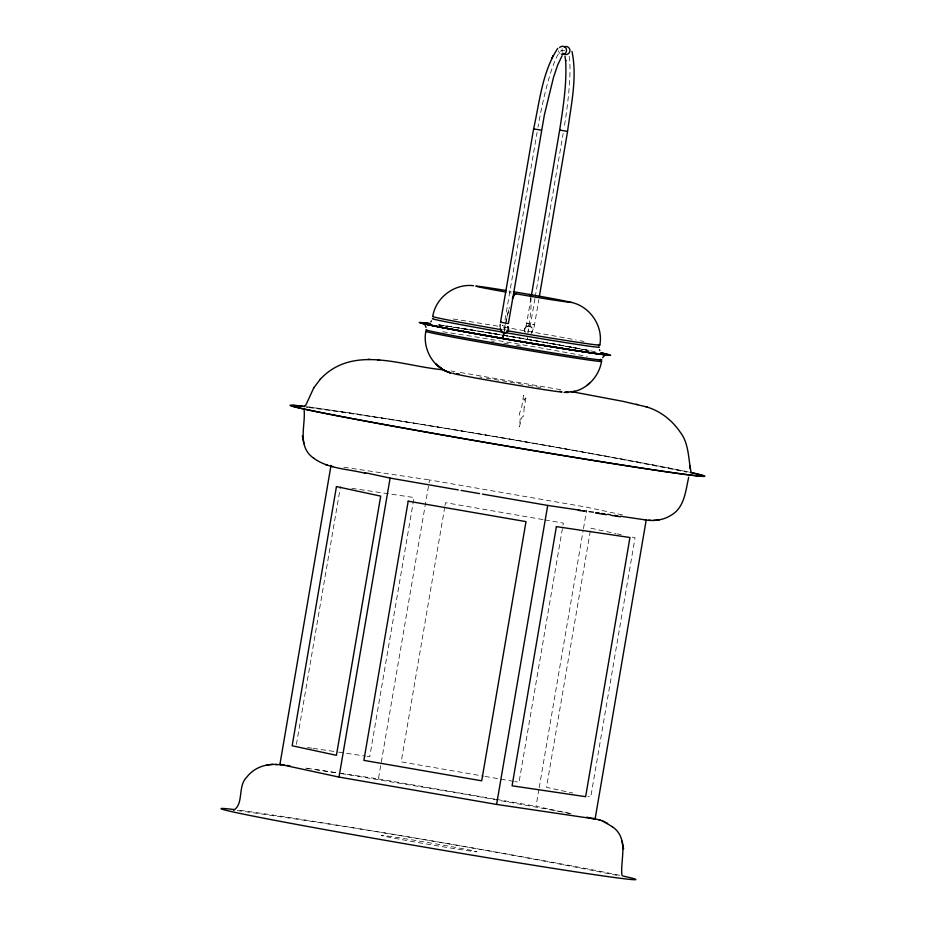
<?xml version="1.0" encoding="UTF-8"?>
<svg xmlns="http://www.w3.org/2000/svg" width="926" height="926" viewBox="0 0 926 926"><rect width="100%" height="100%" fill="white"/><g stroke="black" fill="none" stroke-linecap="round" stroke-linejoin="round"><path stroke-width="0.69" stroke-dasharray="4.63 3.47" d="M296.413 744.411L340.467 486.659M307.05 768.348L378.433 778.916L428.807 484.205M429.051 482.782L429.537 479.934L587.13 507.274L623.696 515.169M444.781 506.95L401.213 761.867L483.546 776.15M445.024 505.527L445.51 502.679L543.458 519.671M504.994 320.06L537.08 132.395M504.01 332.388L504.381 330.235A37.214 5.174 -80.2 0 1 509.427 307.42M530.934 298.195L526.628 323.44L534.557 324.795L534.047 327.364M527.832 333.487L528.109 331.323A37.214 5.174 -80.2 0 0 530.806 298.137M534.95 298.519L530.575 324.1A6.065 0.845 -80.2 0 1 528.7 330.05L528.422 330.038M535.193 297.096L563.135 133.587M526.165 325.547L526.593 323.417L534.522 324.771L538.828 299.561M571.192 813.85L536.015 806.257L538.944 789.172M539.187 787.748L583.23 530.054M583.473 528.63L586.644 510.122M590.313 531.026L546.502 787.366L572.777 793.038M531.2 333.267L534.001 327.503M526.2 325.408L525.493 327.792L527.125 326.334M527.102 326.346L528.225 326.033M564.791 50.444L562.522 50.34A80.898 11.262 -80.2 0 0 537.971 127.175M504.635 328.938L504.346 328.915A6.065 0.845 -80.2 0 1 504.195 325.084M527.947 339.518L527.565 339.495A6.065 0.845 -80.2 0 1 527.264 337.874M237.241 810.528C365.469 828.562 493.245 850.381 620.177 875.984M306.413 407.255L307.733 407.394M309.18 407.556C435.602 425.439 561.584 446.957 686.768 472.133M305.603 768.129L309.18 768.649M343.882 467.248L429.537 479.934M351.787 488.326L414.026 497.54L369.729 756.727L366.893 756.31M307.478 747.513L311.726 748.139M313.138 748.347L337.191 751.912M338.603 752.12L365.481 756.102M314.771 769.471L338.685 773.141M341.474 773.58L468.417 794.751L572.025 813.734M450.974 370.956L454.955 371.604M460.372 372.495L562.545 390.008M544.882 519.914L563.332 523.121L519.023 782.296L514.775 781.567M484.958 776.393L513.351 781.312M378.433 778.916L494.843 799.115M496.267 799.358L536.015 806.257M590.811 528.179L615.697 533.55M617.086 533.851L621.23 534.742M632.296 537.126L635.062 537.728L590.765 796.916L587.998 796.314M453.196 319.019A84.706 1.482 9.7 0 1 497.806 326.16M503.802 327.167A84.706 1.482 9.7 0 1 576.146 339.969M580.232 340.745A84.706 1.482 9.7 0 1 583.97 341.474M503.431 329.32A84.706 1.482 9.7 0 1 505.851 329.725M438.311 325.003A90.771 1.586 9.7 0 1 441.899 325.512M445.881 326.102A90.771 1.586 9.7 0 1 583.426 349.6M511.384 293.01A47.492 0.833 9.7 0 1 509.184 292.628M508.872 290.961A47.492 0.833 9.7 0 1 511.071 291.331M444.341 325.813A92.797 1.62 9.7 0 1 501.221 334.957M505.191 335.629A92.797 1.62 9.7 0 1 589.052 350.63M569.12 56.197A80.898 11.262 -80.2 0 1 564.027 128.367M502.378 325.396A4.04 4.005 -87.4 0 1 502.749 325.211M502.32 325.628A4.04 4.005 -87.4 0 1 503.038 325.223M562.244 52.111A4.04 4.005 -87.4 0 1 562.313 48.742M560.103 53.569A4.04 4.005 -87.4 0 1 558.54 50.78M525.204 332.029A4.04 4.005 -87.4 0 1 526.512 326.67A4.04 4.005 -87.4 0 1 531.894 327.596A4.04 4.005 -87.4 0 1 531.339 333.094M525.146 332.365A4.04 4.005 -87.4 0 1 525.887 326.901A4.04 4.005 -87.4 0 1 531.339 327.272A4.04 4.005 -87.4 0 1 531.35 332.781M527.658 339.506A6.065 0.845 -80.2 0 1 527.357 337.886M504.473 330.246A37.214 5.174 -80.2 0 1 508.906 309.631M491.544 341.057A89.139 1.551 9.7 0 1 493.986 341.462M503.871 343.129A89.139 1.551 9.7 0 1 508.212 343.859M516.453 345.271A89.139 1.551 9.7 0 1 520.655 345.988M442.732 331.774A89.139 1.551 9.7 0 1 587.177 356.51M438.97 324.922A94.903 1.655 9.7 0 1 596.147 351.926M439.109 324.887A96.86 1.69 9.7 0 1 590.603 350.769M239.903 810.308A210.341 3.669 9.7 0 1 432.917 841.109A210.341 3.669 9.7 0 1 620.605 875.51M308.879 407.023A210.341 3.669 9.7 0 1 500.41 437.57A210.341 3.669 9.7 0 1 688.446 471.982M306.193 406.757A208.558 3.635 9.7 0 1 497.482 437.095A208.558 3.635 9.7 0 1 688.805 472.133M479.633 377.044A55.525 0.972 9.7 0 1 481.856 377.403M486.312 378.121A55.525 0.972 9.7 0 1 522.854 384.336M528.202 385.274A55.525 0.972 9.7 0 1 541.513 387.693M524.139 407.347L523.699 415.913L521.87 417.383L519.417 426.805L520.435 416.746L519.359 414.003L521.824 406.329L523.607 395.205L524.104 400.518L526.292 396.386L524.139 407.347M402.289 839.708A48.557 0.845 9.7 0 0 476.855 851.793A48.557 0.845 9.7 0 0 408.181 839.234A48.557 0.845 9.7 0 0 402.289 839.708"/><path stroke-width="1.39" d="M691.143 472.283C688.145 458.995 689.245 443.762 680.147 432.072C672.044 420.045 659.856 410.669 645.862 406.688M689.824 468.186L689.905 465.535M313.74 458.231C296.644 446.54 305.846 425.184 304.087 409.616M612.26 826.64C629.356 838.331 620.154 859.687 621.913 875.267M500.017 326.531L500.214 324.355M599.817 345.085C603.509 325.964 589.758 305.916 570.682 302.258M425.833 331.334C422.383 349.102 433.588 368.976 451.61 373.178M620.513 516.222L646.209 520.018L595.105 819.012L496.602 804.428L339.009 777.088L279.93 764.332L331.033 465.35M339.009 777.088L390.112 478.094L364.798 472.63M501.522 322.341L500.526 322.213L533.619 128.876C539.638 101.814 542.173 71.939 557.765 48.372M500.63 322.26L508.397 323.579L544.419 114.708L553.54 77.275L557.776 64.774L562.14 55.664M531.42 295.394L559.674 130.068C563.228 106.976 566.978 83.606 565.612 60.178L565.682 60.908L564.987 56.208M539.314 296.76L567.569 131.434C570.983 105.147 577.465 77.819 571.99 51.439M496.602 804.428L547.706 505.434L580.544 510.295M601.53 361.406C599.122 376.419 586.864 389.73 571.62 392.011L575.011 391.328M432.766 316.484C435.59 297.559 454.62 283.344 473.545 285.706M688.689 477.295C685.506 491.081 684.638 507.969 670.401 515.643C662.854 520.319 653.687 521.211 645.063 519.914M551.792 58.095L552.058 57.505M552.602 56.336L552.88 55.722M313.764 387.878L306.02 404.731L304.399 406.201M320.292 379.243L320.396 379.093C353.732 343.708 403.076 366.661 443.89 369.81M313.659 388.017L320.396 379.093M430.81 321.797L431.516 320.905M602.641 357.644L604.192 355.954M280.937 764.969C268.424 762.746 254.638 766.716 246.802 777.134C237.438 785.861 244.082 804.104 233.618 810.192M587.2 385.228L589.584 383.179M574.652 391.397L565.392 392.381L568.471 392.404M653.212 520.481L659.266 519.903M272.788 764.39L266.734 764.969M567.823 392.404L563.946 392.335M501.857 338.314L502.228 338.349A6.065 0.845 -80.2 0 0 504.103 332.399A84.706 1.482 9.7 0 0 598.925 346.949M368.224 359.3L369.96 359.45M377.97 360.168L379.591 360.307M648.756 520.192L650.689 520.377M275.311 764.506L277.244 764.679M534.314 128.957L533.607 128.888L540.981 130.103M620.397 516.754L611.229 515.4M560.635 130.196L559.674 130.08L567.048 131.295M583.392 510.724L586.251 511.14M589.11 511.569L593.392 512.205M596.24 512.622L599.099 513.05M601.958 513.467L604.805 513.895M607.664 514.312L610.523 514.74M614.806 515.365L617.654 515.794M279.93 764.332L284.213 764.969M287.06 765.397L289.919 765.814M606.588 514.706L595.487 513.004M578.299 510.307L584.526 511.291M390.112 478.094L458.266 489.923M461.102 490.41L479.552 493.616M482.4 494.102L547.706 505.434M570.81 391.501L623.163 401.386L647.124 407.023M365.596 473.417C348.257 468.799 328.533 469.123 313.601 458.127M586.656 817.183L595.105 819.012M567.765 301.61L571.492 302.443M593.172 818.271L602.016 820.702L612.399 826.744M636.417 404.28L637.597 404.593M325.813 464.759L327.399 465.188M331.3 466.206L332.828 466.611M598.601 819.695L600.187 820.112M602.016 820.702L607.606 823.353M599.84 350.653L599.527 349.669M425.138 325.292L426.041 327.41M622.11 841.225L623.638 848.934M302.362 435.938L303.89 443.647M598.381 344.53A84.706 1.482 9.7 0 1 506.892 330.663M502.066 329.83A84.706 1.482 9.7 0 1 433.31 316.449M432.847 318.59A84.706 1.482 9.7 0 0 504.01 332.388A6.065 0.845 -80.2 0 1 502.135 338.326M601.425 353.292A90.771 1.586 9.7 0 1 515.261 340.583A90.771 1.586 9.7 0 1 428.298 323.718M513.386 291.713A47.492 0.833 9.7 0 1 569.421 302.108A47.492 0.833 9.7 0 1 513.698 293.415M506.036 292.072A47.492 0.833 9.7 0 1 475.79 286.122A47.492 0.833 9.7 0 1 505.735 290.451M529.255 294.422A37.214 5.174 -80.2 0 1 530.725 297.038M515.863 293.797A37.214 5.174 -80.2 0 0 512.414 298.589A37.214 5.174 -80.2 0 1 515.956 293.808M601.414 353.165A92.797 1.62 9.7 0 1 515.261 340.629A92.797 1.62 9.7 0 1 428.275 323.591M507.83 326.936A4.04 4.005 -87.4 0 1 504.844 332.932A4.04 4.005 -87.4 0 1 500.468 327.885M507.899 326.6A4.04 4.005 -87.4 0 1 506.047 332.712A4.04 4.005 -87.4 0 1 500.653 329.378M564.328 46.786A4.04 4.005 -87.4 0 1 569.409 48.522A4.04 4.005 -87.4 0 1 568.228 53.801A4.04 4.005 -87.4 0 1 562.904 53.164M559.593 47.585A4.04 4.005 -87.4 0 1 564.744 46.971A4.04 4.005 -87.4 0 1 566.18 52.006A4.04 4.005 -87.4 0 1 561.492 54.252M600.071 360.839A89.139 1.551 9.7 0 1 517.24 348.558A89.139 1.551 9.7 0 1 426.284 331.276M600.326 359.346A89.139 1.551 9.7 0 1 517.495 347.053A89.139 1.551 9.7 0 1 426.539 329.772M600.766 352.887A94.903 1.655 9.7 0 1 514.659 340.513A94.903 1.655 9.7 0 1 429.398 323.591M601.263 352.899A96.86 1.69 9.7 0 1 512.854 340.247A96.86 1.69 9.7 0 1 430.544 323.66M622.758 875.973A210.341 3.669 9.7 0 1 428.553 847.811A210.341 3.669 9.7 0 1 234.243 809.579M691.734 472.688A210.341 3.669 9.7 0 1 497.528 444.526A210.341 3.669 9.7 0 1 303.219 406.294M690.125 472.422A208.558 3.635 9.7 0 1 497.551 444.492A208.558 3.635 9.7 0 1 304.885 406.595M559.651 391.27A55.525 0.972 9.7 0 1 510.909 384.209A55.525 0.972 9.7 0 1 453.647 373.271M456.819 373.618A55.525 0.972 9.7 0 1 459.227 373.942M336.451 486.578L292.153 745.766L336.416 755.315L380.713 496.128L336.451 486.578M408.192 501.186L363.883 760.373L481.705 780.815L526.003 521.627L408.192 501.186M556.387 526.616L512.078 785.804L585.637 796.684L629.946 537.508L556.387 526.616M450.418 372.877L443.867 370.226L435.787 364.034L443.867 370.226L450.418 372.877"/></g></svg>
